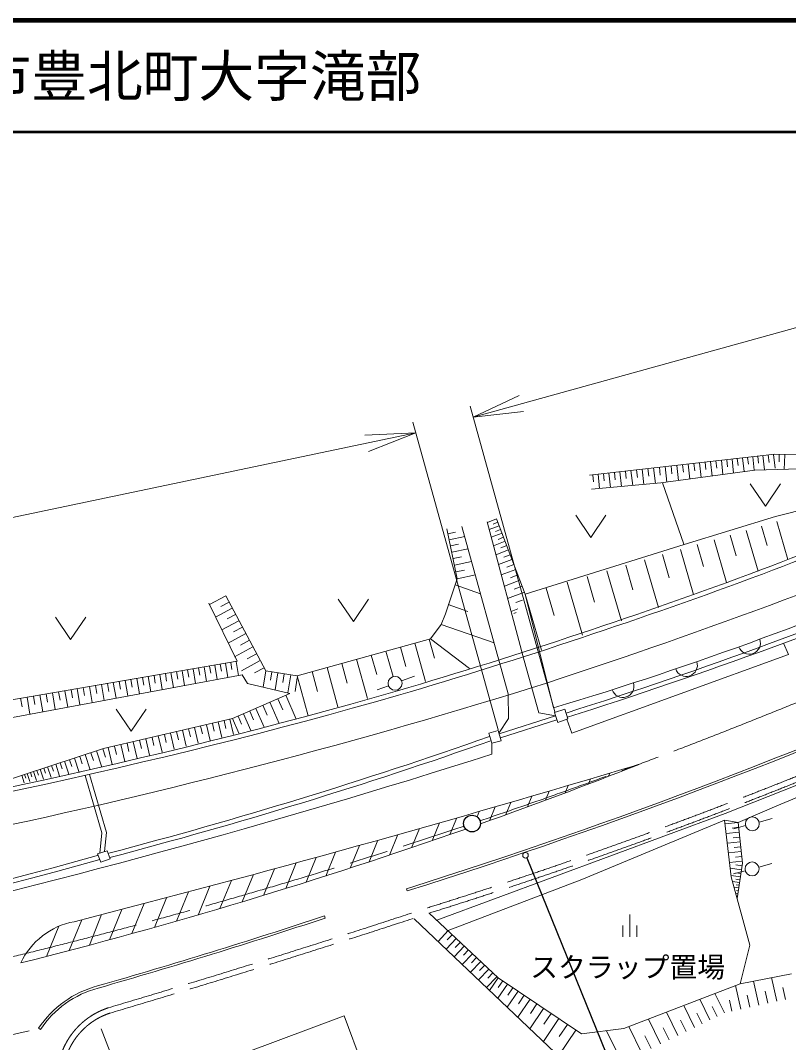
# Model space of a CAD drawing. Units: millimetres, scale not verified. Extents: x 40000 to 680000, y 20000 to 380000.
# Drawn here: x 419052 to 487998, y 288252 to 380000 of the extents above; entities that cross this region are included whole.
import ezdxf
from ezdxf.enums import TextEntityAlignment as Align

# ---------------------------------------------------------------- set-up
doc = ezdxf.new("R2010")
doc.units = ezdxf.units.MM
doc.header["$LTSCALE"] = 1000
doc.linetypes.add('CHAIN', pattern=[18.5, 12, -1.5, 3.5, -1.5])
doc.linetypes.add('DASHED', pattern=[7.5, 6, -1.5])
for name, color, linetype, lineweight in [('M-BGD', 7, 'Continuous', 13), ('M-BMK', 2, 'CHAIN', 13), ('M-BMK-SRVR', 3, 'Continuous', 25), ('M-STR-HTXT', 7, 'Continuous', 13), ('M-STR-STRC', 7, 'Continuous', 25), ('M-TTL', 2, 'Continuous', 140), ('M-TTL-LINE', 7, 'Continuous', 50), ('M-TTL-TXT', 7, 'Continuous', 50)]:
    doc.layers.add(name, color=color, linetype=linetype, lineweight=lineweight)
doc.styles.add('ＭＳ ゴシック', font='')
doc.styles.get('ＭＳ ゴシック').set_extended_font_data('MS Gothic')

# ---------------------------------------------------------------- blocks, each defined once
blk = doc.blocks.new('open_arrow')
at = {"color": 0, "linetype": 'Continuous', "lineweight": -2}
blk.add_lwpolyline([(7.5, 1.25), (0, 0), (7.5, -1.25)], dxfattribs=at)

msp = doc.modelspace()

# ---------------------------------------------------------------- linework, layer by layer
at = {"layer": 'M-BGD'}
for p, q in [((470131, 339181), (486753, 341056)), ((480994, 340406), (481141, 339108)), ((481481, 340461), (481554, 339818)), ((481968, 340516), (482112, 339240)), ((482446, 340570), (482518, 339938)), ((482925, 340624), (483066, 339370)), ((483395, 340677), (483465, 340056)), ((483865, 340730), (484004, 339498)), ((484327, 340782), (484396, 340171)), ((484789, 340834), (484925, 339624)), ((485243, 340885), (485313, 340263)), ((485697, 340937), (485842, 339653)), ((486178, 340991), (486253, 340329)), ((486659, 341045), (486800, 339798)), ((486753, 341056), (490167, 341028)), ((487168, 341040), (487142, 340365)), ((487662, 341021), (487612, 339704)), ((472863, 339489), (473012, 338168)), ((473359, 339545), (473434, 338879)), ((473854, 339601), (474006, 338258)), ((474358, 339658), (474434, 338981)), ((474862, 339714), (475016, 338350)), ((475373, 339772), (475451, 339084)), ((475885, 339830), (476042, 338443)), ((476406, 339889), (476484, 339189)), ((484962, 339629), (476539, 338481)), ((476926, 339947), (477083, 338555)), ((477448, 340006), (477526, 339316)), ((477970, 340065), (478124, 338697)), ((478483, 340123), (478559, 339445)), ((478996, 340181), (479147, 338836)), ((479500, 340238), (479575, 339571)), ((480004, 340294), (480153, 338973)), ((480499, 340350), (480573, 339696)), ((493861, 339880), (484962, 339629)), ((470418, 339213), (470490, 338579)), ((470898, 339267), (471042, 337989)), ((471385, 339322), (471458, 338678)), ((471873, 339377), (472019, 338078)), ((472368, 339433), (472442, 338778)), ((500689, 338985), (486837, 335459)), ((476539, 338481), (470299, 337922)), ((476679, 338509), (478610, 332996)), ((484565, 338402), (485918, 336402)), ((485918, 336402), (487271, 338402)), ((460952, 334983), (464254, 322559)), ((461792, 335263), (460962, 334948)), ((461910, 334952), (461479, 334788)), ((464366, 328491), (461792, 335263)), ((468896, 335582), (470249, 333582)), ((470249, 333582), (471602, 335582)), ((486837, 335459), (478638, 332954)), ((486939, 335013), (487921, 331614)), ((457328, 334368), (458252, 329890)), ((457422, 333913), (458105, 334054)), ((458686, 334564), (462841, 319564)), ((462028, 334641), (461134, 334300)), ((462283, 333970), (461319, 333603)), ((462156, 334305), (461691, 334128)), ((484207, 334223), (485259, 330580)), ((485573, 334618), (486082, 332856)), ((457531, 333387), (458931, 333676)), ((462558, 333246), (461519, 332851)), ((462421, 333608), (461920, 333417)), ((481325, 333391), (482435, 329548)), ((482766, 333807), (483307, 331936)), ((457645, 332834), (458364, 332983)), ((457759, 332281), (459234, 332585)), ((462855, 332467), (461734, 332041)), ((462707, 332856), (462167, 332651)), ((478638, 332954), (464366, 328491)), ((478285, 332512), (479456, 328459)), ((479805, 332952), (480375, 330978)), ((457879, 331699), (458636, 331855)), ((457999, 331117), (459552, 331437)), ((463174, 331626), (461966, 331167)), ((463015, 332046), (462432, 331825)), ((475079, 331586), (476314, 327311)), ((476682, 332049), (477284, 329967)), ((458125, 330503), (458922, 330668)), ((463519, 330720), (462217, 330225)), ((463347, 331173), (462719, 330935)), ((471697, 330609), (473000, 326099)), ((473388, 331098), (474022, 328901)), ((458252, 329890), (457216, 326728)), ((458252, 329890), (459887, 330228)), ((463890, 329744), (462487, 329210)), ((463704, 330232), (463028, 329975)), ((468129, 329578), (469503, 324822)), ((469913, 330094), (470582, 327777)), ((458061, 329341), (460353, 328546)), ((464290, 328691), (462777, 328116)), ((464090, 329217), (463361, 328940)), ((464366, 328491), (465816, 323474)), ((464366, 328491), (466899, 318291)), ((466248, 329035), (466954, 326591)), ((435963, 327708), (438510, 322475)), ((437488, 328337), (436033, 327563)), ((437779, 327791), (437040, 327398)), ((441070, 321607), (437488, 328337)), ((447586, 328061), (448939, 326061)), ((448939, 326061), (450292, 328061)), ((457443, 327559), (459204, 326948)), ((464107, 327972), (463521, 327749)), ((438069, 327246), (436569, 326447)), ((438368, 326683), (437607, 326278)), ((457216, 326728), (456825, 325777)), ((463707, 327171), (463091, 326937)), ((463542, 326841), (463349, 326767)), ((422202, 326441), (423554, 324441)), ((423554, 324441), (424907, 326441)), ((438668, 326120), (437121, 325297)), ((456825, 325777), (455845, 324490)), ((456825, 325777), (461577, 324128)), ((439285, 324961), (437691, 324112)), ((438977, 325541), (438191, 325123)), ((439603, 324363), (438794, 323932)), ((455845, 324490), (443882, 321173)), ((454462, 324106), (455413, 320674)), ((455749, 324463), (456222, 322756)), ((455845, 324490), (459347, 321825)), ((487998, 323090), (487536, 324098)), ((439922, 323765), (438278, 322890)), ((440250, 323149), (439415, 322705)), ((450544, 323020), (451028, 321276)), ((451859, 323385), (452494, 321097)), ((453161, 323745), (453639, 322020)), ((487998, 323090), (468536, 316039)), ((438510, 322475), (411282, 317829)), ((436017, 322050), (436127, 321408)), ((436501, 322132), (436719, 320856)), ((436980, 322214), (437088, 321579)), ((437459, 322295), (437674, 321033)), ((437932, 322376), (438039, 321748)), ((438405, 322457), (438618, 321208)), ((440578, 322532), (438884, 321631)), ((447900, 322287), (448388, 320524)), ((449229, 322656), (450201, 319148)), ((464254, 322559), (465597, 317857)), ((410638, 316011), (438957, 321271)), ((431041, 321200), (431156, 320522)), ((431552, 321288), (431782, 319939)), ((432058, 321374), (432173, 320703)), ((432564, 321460), (432792, 320126)), ((433064, 321546), (433178, 320882)), ((433565, 321631), (433790, 320311)), ((434060, 321716), (434172, 321059)), ((434555, 321800), (434777, 320495)), ((435044, 321883), (435155, 321235)), ((435533, 321967), (435754, 320676)), ((438957, 321271), (439433, 320488)), ((440916, 321897), (440056, 321440)), ((441070, 321607), (440846, 320155)), ((443882, 321173), (441070, 321607)), ((441614, 321523), (441499, 320776)), ((442159, 321439), (441922, 319902)), ((442735, 321350), (442613, 320559)), ((443312, 321261), (443061, 319634)), ((443882, 321173), (444876, 317590)), ((453265, 320713), (454408, 321129)), ((425239, 320211), (425485, 318769)), ((425780, 320303), (425902, 319586)), ((426321, 320395), (426564, 318969)), ((426856, 320486), (426977, 319777)), ((427390, 320578), (427631, 319167)), ((427919, 320668), (428039, 319967)), ((428448, 320758), (428686, 319363)), ((428971, 320847), (429090, 320154)), ((429494, 320937), (429730, 319557)), ((430012, 321025), (430129, 320339)), ((430529, 321113), (430762, 319749)), ((439433, 320488), (443239, 319592)), ((443893, 320984), (443708, 319778)), ((451070, 319914), (452090, 320286)), ((420220, 319354), (420349, 318597)), ((420792, 319452), (421049, 317945)), ((421357, 319548), (421485, 318799)), ((421922, 319645), (422176, 318154)), ((422481, 319740), (422608, 318999)), ((423040, 319836), (423292, 318361)), ((423593, 319930), (423718, 319197)), ((424146, 320024), (424395, 318566)), ((424693, 320117), (424816, 319392)), ((443239, 319592), (438090, 317326)), ((442870, 319430), (443815, 317282)), ((462841, 319564), (462869, 317326)), ((419070, 319158), (419201, 318392)), ((419648, 319257), (419908, 317733)), ((440816, 318526), (441210, 317632)), ((441446, 318803), (442282, 316904)), ((442158, 319117), (442603, 318105)), ((427634, 318189), (428986, 316189)), ((428986, 316189), (430339, 318189)), ((438582, 317542), (438889, 316843)), ((439074, 317759), (439727, 316275)), ((439630, 318004), (439978, 317213)), ((440187, 318249), (440926, 316570)), ((467073, 317594), (462023, 315979)), ((465597, 317857), (467073, 317594)), ((466976, 317875), (467917, 318179)), ((467287, 316972), (466976, 317875)), ((467917, 318179), (468182, 317319)), ((438090, 317326), (426505, 314639)), ((434687, 316537), (435016, 315114)), ((435220, 316660), (435384, 315953)), ((435753, 316784), (436080, 315376)), ((436281, 316906), (436444, 316206)), ((436809, 317029), (437132, 315636)), ((437332, 317150), (437492, 316457)), ((437854, 317271), (438174, 315892)), ((438090, 317326), (438667, 316014)), ((462869, 317326), (461998, 316019)), ((467194, 317213), (462144, 315598)), ((468182, 317319), (467287, 316972)), ((468536, 316039), (468101, 317287)), ((430863, 315650), (431034, 314913)), ((431419, 315779), (431759, 314312)), ((431969, 315906), (432138, 315177)), ((432519, 316034), (432856, 314582)), ((433064, 316160), (433232, 315438)), ((433609, 316287), (433942, 314849)), ((434148, 316412), (434313, 315697)), ((461089, 316014), (461928, 316259)), ((461361, 315112), (461089, 316014)), ((461928, 316259), (462194, 315349)), ((426925, 314737), (427280, 313208)), ((427492, 314868), (427669, 314108)), ((428060, 315000), (428411, 313487)), ((428622, 315130), (428796, 314377)), ((429184, 315261), (429531, 313763)), ((429745, 315391), (429918, 314646)), ((430307, 315521), (430651, 314038)), ((461361, 315112), (461351, 314132)), ((462194, 315349), (461361, 315112)), ((426505, 314639), (414416, 310694)), ((423890, 313786), (424309, 312503)), ((424371, 313943), (424590, 313271)), ((424852, 314100), (425302, 312721)), ((425369, 314269), (425601, 313560)), ((425887, 314438), (426362, 312982)), ((426433, 314616), (426677, 313868)), ((482309, 308803), (496140, 314315)), ((499207, 314564), (486937, 309510)), ((421156, 312894), (421307, 312430)), ((421487, 313002), (421804, 312032)), ((421851, 313120), (422017, 312612)), ((422215, 313239), (422562, 312174)), ((422614, 313370), (422796, 312811)), ((423013, 313500), (423395, 312331)), ((423452, 313643), (423652, 313030)), ((419169, 312245), (419387, 311577)), ((419420, 312327), (419534, 311976)), ((419670, 312409), (419910, 311675)), ((419945, 312498), (420071, 312114)), ((420220, 312588), (420483, 311783)), ((420522, 312687), (420660, 312265)), ((420824, 312785), (421113, 311902)), ((424862, 312238), (426372, 307073)), ((425253, 312326), (426778, 307109)), ((486937, 309510), (483474, 308013)), ((456416, 299236), (482309, 308803)), ((485351, 308047), (486526, 308362)), ((482262, 308226), (469435, 302896)), ((482849, 303133), (482262, 308226)), ((482262, 308226), (483474, 308013)), ((483474, 308013), (482300, 307889)), ((483520, 307573), (482936, 307511)), ((483095, 307443), (484144, 307724)), ((483474, 308013), (483859, 304352)), ((426372, 307073), (426173, 305259)), ((426778, 307109), (426590, 305390)), ((483566, 307133), (482402, 307010)), ((483612, 306696), (483032, 306635)), ((483658, 306259), (482503, 306138)), ((483704, 305826), (483128, 305766)), ((425980, 305198), (426847, 305471)), ((426260, 304450), (425980, 305198)), ((427092, 304730), (426260, 304450)), ((426847, 305471), (427092, 304730)), ((483749, 305393), (482602, 305272)), ((483794, 304963), (483223, 304903)), ((483840, 304533), (482702, 304413)), ((483769, 303745), (482761, 303894)), ((483824, 304122), (483270, 304204)), ((483859, 304352), (483391, 301191)), ((485325, 303999), (486500, 304314)), ((469435, 302896), (457455, 298300)), ((483675, 303116), (482837, 303240)), ((484514, 296991), (482849, 303133)), ((483069, 303395), (484118, 303676)), ((483722, 303430), (483261, 303499)), ((483639, 302868), (483266, 302924)), ((453711, 302057), (453771, 301867)), ((483602, 302621), (482966, 302715)), ((483529, 302127), (483113, 302188)), ((483566, 302374), (483302, 302413)), ((483492, 301879), (483339, 301902)), ((483456, 301632), (483260, 301661)), ((483419, 301385), (483376, 301391)), ((468410, 286049), (454404, 299369)), ((461918, 294066), (455733, 299859)), ((473748, 299751), (473748, 297751)), ((457455, 298300), (456536, 297331)), ((473115, 298751), (473115, 297751)), ((474382, 298751), (474382, 297751)), ((458182, 297611), (457262, 296642)), ((457819, 297955), (457359, 297471)), ((458545, 297266), (458085, 296781)), ((458909, 296921), (457989, 295951)), ((459273, 296576), (458812, 296091)), ((483661, 293535), (484514, 296991)), ((459636, 296231), (458716, 295261)), ((460364, 295541), (459443, 294570)), ((460000, 295886), (459540, 295400)), ((461092, 294850), (460170, 293878)), ((460728, 295195), (460267, 294710)), ((461821, 294158), (460898, 293187)), ((461456, 294504), (460995, 294018)), ((461918, 294066), (461160, 292938)), ((469417, 289029), (461918, 294066)), ((462341, 293782), (461938, 293182)), ((488250, 294430), (483661, 293535)), ((485341, 291602), (484863, 293769)), ((486937, 291954), (486467, 294082)), ((462764, 293498), (461909, 292226)), ((463718, 292857), (462755, 291423)), ((463241, 293178), (462786, 292501)), ((483661, 293535), (473223, 289505)), ((483716, 291243), (483245, 293374)), ((486139, 291778), (485902, 292852)), ((487721, 292127), (487488, 293181)), ((464794, 292135), (463707, 290517)), ((464256, 292496), (463743, 291733)), ((480930, 290281), (480030, 292133)), ((482237, 290916), (481390, 292658)), ((482916, 291066), (482694, 292071)), ((484528, 291422), (484287, 292516)), ((466007, 291320), (464782, 289496)), ((465400, 291727), (464822, 290867)), ((466691, 290861), (466039, 289891)), ((478065, 288887), (477047, 290981)), ((479542, 289606), (478584, 291575)), ((480236, 289943), (479771, 290899)), ((481584, 290599), (481147, 291497)), ((448108, 290660), (430202, 283984)), ((451130, 282556), (448108, 290660)), ((467374, 290401), (465993, 288345)), ((476494, 288124), (475412, 290350)), ((478803, 289247), (478309, 290262)), ((420675, 289539), (420841, 289428)), ((468916, 289366), (467359, 287047)), ((468145, 289883), (467411, 288790)), ((473223, 289505), (469417, 289029)), ((473050, 286449), (471658, 289309)), ((474825, 287312), (473674, 289679)), ((477280, 288506), (476754, 289586)), ((475660, 287718), (475101, 288866))]:
    msp.add_line(p, q, dxfattribs=at)
at = {"layer": 'M-BGD', "color": 2, "linetype": 'CHAIN'}
for p, q in [((445226, 321546), (445720, 319764)), ((446570, 321919), (447553, 318373)), ((446342, 299615), (446404, 299425))]:
    msp.add_line(p, q, dxfattribs=at)
at = {"layer": 'M-BGD'}
for centre, radius in [((452678, 320499), 625), ((484747, 307886), 625), ((464386, 305064), 250), ((484721, 303838), 625)]:
    msp.add_circle(centre, radius, dxfattribs=at)
for centre, radius, start, end in [((304291, 818066), 523243, 287.87685, 297.78258), ((209819, 1050036), 770383, 290.96933, 293.2728), ((209819, 1050036), 770783, 290.96917, 293.27264), ((374037, 628063), 323391, 286.68733, 293.6882), ((310174, 803145), 503958, 286.45028, 290.36064), ((310174, 803145), 504358, 286.45011, 290.36088), ((339741, 723781), 425734, 287.537, 292.73563), ((339741, 723781), 426134, 287.53665, 292.73547), ((484472, 324112), 1000, 199.9676, 19.9676), ((303204, 779519), 500622, 287.49606, 294.22844), ((303204, 779519), 500822, 287.49606, 294.22863), ((478814, 322116), 1000, 198.90457, 18.90457), ((473120, 320225), 1000, 197.84154, 17.84154), ((303148, 840407), 544887, 276.03357, 287.27006), ((314969, 800617), 500190, 278.06758, 286.00549), ((314969, 800617), 500590, 278.06758, 286.00567), ((316676, 726044), 435010, 284.68772, 289.39749), ((316676, 726044), 435410, 284.68772, 289.39749), ((243791, 996030), 715763, 282.73989, 287.69537), ((297310, 766355), 478928, 277.48545, 285.59565), ((297310, 766355), 479328, 277.48328, 285.59565), ((278842, 806619), 533956, 285.99544, 288.28211), ((278842, 806619), 534156, 285.99523, 288.28211), ((428358, 284410), 9238, 104.92051, 146.26887), ((428358, 284410), 9038, 104.90868, 146.26887)]:
    msp.add_arc(centre, radius, start, end, dxfattribs=at)
at = {"layer": 'M-BGD', "linetype": 'DASHED'}
for centre, radius, start, end in [((321167, 729892), 450088, 287.38132, 294.63206), ((321167, 729892), 450588, 287.38182, 294.6326), ((150308, 1224997), 973744, 286.50517, 288.27312), ((150308, 1224997), 974244, 286.50517, 288.27289), ((429008, 285035), 6667, 108.0951, 177.67213), ((429008, 285035), 6167, 108.0951, 177.66381)]:
    msp.add_arc(centre, radius, start, end, dxfattribs=at)
at = {"layer": 'M-BMK'}
for start, end in [(288.72149, 294.40785), (277.26887, 288.54929)]:
    msp.add_arc((300101, 780842), 499094, start, end, dxfattribs=at)
at = {"layer": 'M-BMK-SRVR'}
msp.add_circle((459585, 307912), 750, dxfattribs=at)
at = {"layer": 'M-STR-HTXT'}
for p, q in [((459684, 344403), (542825, 367449)), ((467020, 317936), (459416, 345366)), ((461927, 316313), (454269, 343939)), ((357060, 322510), (454536, 342976)), ((426306, 289474), (445483, 239492))]:
    msp.add_line(p, q, dxfattribs=at)
at = {"layer": 'M-STR-STRC', "lineweight": 13}
for p, q in [((471950, 312429), (471840, 312157)), ((468207, 311319), (467940, 310659)), ((470235, 311919), (470041, 311439)), ((464949, 310363), (464561, 309401)), ((466525, 310825), (466193, 310004)), ((461663, 309409), (461160, 308164)), ((463062, 309814), (462626, 308735)), ((458209, 308415), (457604, 306916)), ((460229, 308995), (460034, 308512)), ((454861, 307462), (454162, 305730)), ((456674, 307977), (456023, 306364)), ((452935, 306918), (452186, 305065)), ((449474, 305949), (448650, 303910)), ((451133, 306413), (450345, 304461)), ((445602, 304878), (444698, 302642)), ((441850, 303851), (440882, 301456)), ((443798, 304383), (442868, 302080)), ((437986, 302808), (436962, 300271)), ((439965, 303341), (438969, 300874)), ((436053, 302290), (435007, 299699)), ((432148, 301254), (431071, 298586)), ((434131, 301779), (433072, 299158)), ((428160, 300210), (427057, 297479)), ((430143, 300728), (429053, 298030)), ((424551, 299277), (423438, 296522)), ((426343, 299739), (425237, 297000)), ((422495, 298686), (421405, 295986)), ((419831, 289309), (403572, 285587))]:
    msp.add_line(p, q, dxfattribs=at)
at = {"layer": 'M-STR-STRC', "linetype": 'CHAIN', "lineweight": 13}
msp.add_line((447329, 305354), (446456, 303193), dxfattribs=at)
at = {"layer": 'M-STR-STRC'}
msp.add_line((464517, 304842), (474075, 281286), dxfattribs=at)
at = {"layer": 'M-STR-STRC', "lineweight": 13}
for centre, radius, start, end in [((104001, 1546502), 1287759, 284.38209, 286.72548), ((307722, 737655), 456061, 289.55014, 291.46376), ((307722, 737655), 456061, 284.13302, 289.37464), ((425098, 292564), 6652, 100.69312, 154.78039)]:
    msp.add_arc(centre, radius, start, end, dxfattribs=at)
at = {"layer": 'M-TTL'}
msp.add_line((680000, 380000), (40000, 380000), dxfattribs=at)
at = {"layer": 'M-TTL-LINE'}
msp.add_line((40000, 370000), (680000, 370000), dxfattribs=at)

# ---------------------------------------------------------------- block references
at = {"layer": 'M-STR-HTXT', "xscale": 600, "yscale": 600}
for p, rotation in [((459684, 344403), 15.5), ((454536, 342976), 191.9)]:
    msp.add_blockref('open_arrow', p, dxfattribs=dict(at, rotation=rotation))

# ---------------------------------------------------------------- texts
at = {"layer": 'M-BGD', "style": 'ＭＳ ゴシック'}
msp.add_text('スクラップ置場', height=1833, dxfattribs=at).set_placement((464804, 293553), align=Align.BOTTOM_LEFT)
at = {"layer": 'M-TTL-TXT', "style": 'ＭＳ ゴシック'}
msp.add_text('下関市豊北町大字滝部', height=3666, dxfattribs=at).set_placement((405024, 375000), align=Align.MIDDLE_LEFT)

doc.saveas('drawing.dxf')
